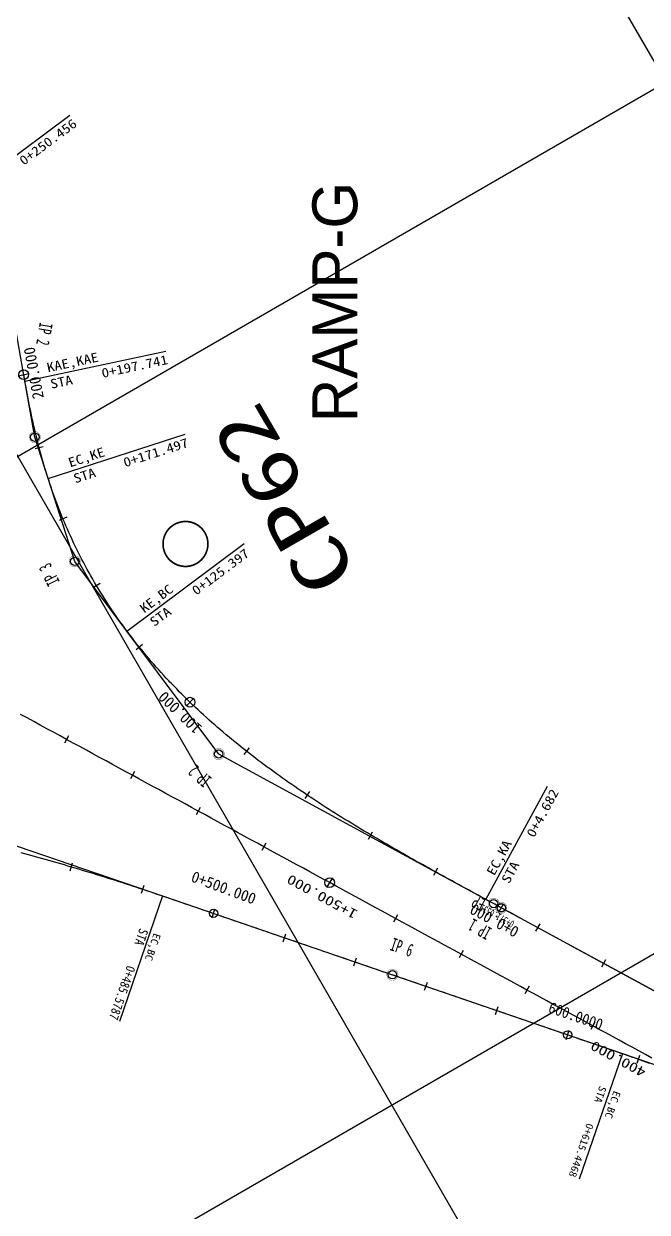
# Model space of a CAD drawing. Extents: x -2894 to -714, y 147 to 1611.
# Drawn here: x -1404.7 to -1238.1, y 1068.8 to 1386.3 of the extents above; entities that cross this region are included whole.
import ezdxf
from ezdxf.enums import TextEntityAlignment as Align

# ---------------------------------------------------------------- set-up
doc = ezdxf.new("R2010")
doc.units = 0
doc.header["$MEASUREMENT"] = 0
doc.layers.get('0').update_dxf_attribs({"linetype": 'CONTINUOUS'})
for name, color, linetype in [('CA-ALGN-CNTL', 2, 'CONTINUOUS'), ('CA-ALGN-IPLN', 1, 'CONTINUOUS'), ('CA-ALGN-IPSM', 2, 'CONTINUOUS'), ('CA-ALGN-STSM', 2, 'CONTINUOUS'), ('CA-ALGN-SUBL', 1, 'CONTINUOUS'), ('CA-ALGN-SUBT', 2, 'CONTINUOUS'), ('CA-ALGN-TEXT', 3, 'CONTINUOUS'), ('CV-GRID-LINE', 1, 'CONTINUOUS'), ('CV-SURV-SYMB', 3, 'CONTINUOUS'), ('CV-SURV-TEXT', 3, 'CONTINUOUS'), ('CV-TEXT', 3, 'CONTINUOUS')]:
    doc.layers.add(name, color=color, linetype=linetype)
doc.styles.add('GHS', font='DotumChe.ttf')
doc.styles.add('GTXT', font='DotumChe.ttf')

# ---------------------------------------------------------------- blocks, each defined once
blk = doc.blocks.new('CVSVCPM')
at = {"const_width": 0.15}
blk.add_lwpolyline([(0, 2, -1), (0, -2, -1), (0, 2)], format="xyb", dxfattribs=at)
at = {"style": 'GTXT', "flags": 1}
blk.add_attdef('NO', text='', height=2.5, dxfattribs=at).set_placement((0, 4.76), align=Align.MIDDLE)
blk = doc.blocks.new('CAIPMRK')
at = {"const_width": 0.1}
blk.add_lwpolyline([(-2, 0, -1), (2, 0, -1)], format="xyb", close=True, dxfattribs=at)
blk.add_circle((0, 0), 1.5)
blk = doc.blocks.new('CASTAMM')
blk.add_line((0, -1.5), (0, 1.5))
blk.add_circle((0, 0), 1.3)
at = {"style": 'GTXT', "flags": 1}
for tag, p in [('STA_DST', (0, -3.62)), ('XSEC_DAT', (0, -6.85))]:
    blk.add_attdef(tag, text='', height=2.5, dxfattribs=at).set_placement(p, align=Align.MIDDLE)
blk = doc.blocks.new('CASTAMS')
blk.add_line((0, -1.5), (0, 1.5))
at = {"style": 'GTXT', "flags": 1}
for tag, p in [('STA_DST', (0, -3.62)), ('XSEC_DAT', (0, -6.85))]:
    blk.add_attdef(tag, text='', height=2.5, dxfattribs=at).set_placement(p, align=Align.MIDDLE)

msp = doc.modelspace()

# ---------------------------------------------------------------- linework, layer by layer
at = {"layer": 'CA-ALGN-CNTL'}
for points in [[(-1365.64, 1210.45), (-1365.92, 1210.75), (-1366.61, 1211.48), (-1367.29, 1212.21), (-1367.96, 1212.95), (-1368.63, 1213.69), (-1369.3, 1214.44), (-1369.96, 1215.19), (-1370.62, 1215.94), (-1371.27, 1216.7), (-1371.91, 1217.46), (-1372.55, 1218.23), (-1373.19, 1219), (-1373.82, 1219.78), (-1374.45, 1220.56), (-1375.07, 1221.35), (-1375.68, 1222.13), (-1376.29, 1222.93), (-1376.89, 1223.72), (-1377.13, 1224.04), (-1377.13, 1224.04), (-1377.49, 1224.53), (-1378.08, 1225.33), (-1378.67, 1226.14), (-1379.25, 1226.96), (-1379.82, 1227.78), (-1380.39, 1228.6), (-1380.95, 1229.42), (-1381.51, 1230.26), (-1382.06, 1231.09), (-1382.61, 1231.93), (-1383.15, 1232.77), (-1383.68, 1233.62), (-1384.21, 1234.47), (-1384.73, 1235.32), (-1385.24, 1236.18), (-1385.75, 1237.04), (-1386.25, 1237.9), (-1386.75, 1238.77), (-1387.24, 1239.64), (-1387.72, 1240.52), (-1388.2, 1241.4), (-1388.67, 1242.28), (-1389.14, 1243.17), (-1389.59, 1244.05), (-1390.05, 1244.95), (-1390.49, 1245.84), (-1390.93, 1246.74), (-1391.36, 1247.64), (-1391.79, 1248.55), (-1392.21, 1249.45), (-1392.62, 1250.36), (-1393.03, 1251.28), (-1393.43, 1252.19), (-1393.82, 1253.11), (-1394.21, 1254.03), (-1394.59, 1254.96), (-1394.97, 1255.89), (-1395.33, 1256.82), (-1395.7, 1257.75), (-1396.05, 1258.68), (-1396.4, 1259.62), (-1396.74, 1260.56), (-1397.07, 1261.5), (-1397.4, 1262.45), (-1397.72, 1263.4), (-1398.03, 1264.35), (-1398.19, 1264.82), (-1398.19, 1264.82), (-1398.34, 1265.3), (-1398.64, 1266.25), (-1398.93, 1267.21), (-1399.22, 1268.17), (-1399.5, 1269.13), (-1399.78, 1270.09), (-1400.05, 1271.05), (-1400.31, 1272.01), (-1400.56, 1272.98), (-1400.82, 1273.95), (-1401.06, 1274.92), (-1401.3, 1275.89), (-1401.53, 1276.86), (-1401.76, 1277.84), (-1401.99, 1278.81), (-1402.21, 1279.79), (-1402.42, 1280.76), (-1402.63, 1281.74), (-1402.84, 1282.72), (-1403.04, 1283.7), (-1403.24, 1284.68), (-1403.43, 1285.66), (-1403.62, 1286.64), (-1403.8, 1287.62), (-1403.98, 1288.61), (-1404.16, 1289.59), (-1404.29, 1290.32), (-1404.29, 1290.32), (-1404.34, 1290.58), (-1404.51, 1291.56), (-1404.69, 1292.54)], [(-1277.12, 1150.13), (-1278, 1150.61), (-1278.88, 1151.09), (-1279.76, 1151.57), (-1280.64, 1152.04), (-1281.23, 1152.37), (-1281.23, 1152.37), (-1281.51, 1152.52), (-1282.39, 1153), (-1283.27, 1153.48), (-1284.15, 1153.96), (-1285.03, 1154.43), (-1285.9, 1154.91), (-1286.78, 1155.39), (-1287.66, 1155.87), (-1288.54, 1156.35), (-1289.41, 1156.83), (-1290.29, 1157.31), (-1291.17, 1157.79), (-1292.05, 1158.27), (-1292.92, 1158.76), (-1293.8, 1159.24), (-1294.67, 1159.72), (-1295.55, 1160.21), (-1296.42, 1160.69), (-1297.3, 1161.18), (-1298.17, 1161.67), (-1299.04, 1162.15), (-1299.91, 1162.64), (-1300.78, 1163.13), (-1301.66, 1163.62), (-1302.53, 1164.12), (-1303.4, 1164.61), (-1304.26, 1165.11), (-1305.13, 1165.6), (-1306, 1166.1), (-1306.87, 1166.6), (-1307.73, 1167.1), (-1308.6, 1167.6), (-1309.46, 1168.11), (-1310.32, 1168.61), (-1311.18, 1169.12), (-1312.04, 1169.63), (-1312.9, 1170.14), (-1313.76, 1170.65), (-1314.62, 1171.17), (-1315.48, 1171.69), (-1316.33, 1172.2), (-1317.18, 1172.72), (-1318.04, 1173.25), (-1318.89, 1173.77), (-1319.74, 1174.3), (-1320.59, 1174.83), (-1321.43, 1175.36), (-1322.28, 1175.89), (-1323.12, 1176.43), (-1323.97, 1176.97), (-1324.81, 1177.51), (-1325.65, 1178.05), (-1326.48, 1178.6), (-1327.32, 1179.15), (-1328.15, 1179.7), (-1328.99, 1180.25), (-1329.82, 1180.81), (-1330.65, 1181.37), (-1331.47, 1181.93), (-1332.3, 1182.5), (-1333.12, 1183.07), (-1333.94, 1183.64), (-1334.76, 1184.21), (-1335.58, 1184.79), (-1336.39, 1185.37), (-1337.2, 1185.95), (-1338.01, 1186.54), (-1338.82, 1187.13), (-1339.63, 1187.72), (-1340.43, 1188.32), (-1341.23, 1188.92), (-1342.03, 1189.52), (-1342.82, 1190.12), (-1343.62, 1190.73), (-1344.41, 1191.35), (-1345.2, 1191.96), (-1345.98, 1192.58), (-1346.76, 1193.21), (-1347.54, 1193.83), (-1348.32, 1194.46), (-1349.09, 1195.1), (-1349.86, 1195.73), (-1350.63, 1196.38), (-1351.39, 1197.02), (-1352.15, 1197.67), (-1352.91, 1198.32), (-1353.66, 1198.98), (-1354.42, 1199.64), (-1355.16, 1200.3), (-1355.91, 1200.97), (-1356.65, 1201.64), (-1357.38, 1202.32), (-1358.12, 1203), (-1358.85, 1203.68), (-1359.57, 1204.37), (-1360.29, 1205.06), (-1361.01, 1205.76), (-1361.73, 1206.46), (-1362.44, 1207.17), (-1363.14, 1207.87), (-1363.84, 1208.59), (-1364.54, 1209.3), (-1365.23, 1210.02), (-1365.64, 1210.45)], [(-1277.12, 1150.13), (-1278, 1150.61), (-1278.88, 1151.09), (-1279.76, 1151.57), (-1280.64, 1152.04), (-1281.23, 1152.37), (-1281.23, 1152.37), (-1281.51, 1152.52), (-1282.39, 1153), (-1283.27, 1153.48), (-1284.15, 1153.96), (-1285.03, 1154.43), (-1285.9, 1154.91), (-1286.78, 1155.39), (-1287.66, 1155.87), (-1288.54, 1156.35), (-1289.41, 1156.83), (-1290.29, 1157.31), (-1291.17, 1157.79), (-1292.05, 1158.27), (-1292.92, 1158.76), (-1293.8, 1159.24), (-1294.67, 1159.72), (-1295.55, 1160.21), (-1296.42, 1160.69), (-1297.3, 1161.18), (-1298.17, 1161.67), (-1299.04, 1162.15), (-1299.91, 1162.64), (-1300.78, 1163.13), (-1301.66, 1163.62), (-1302.53, 1164.12), (-1303.4, 1164.61), (-1304.26, 1165.11), (-1305.13, 1165.6), (-1306, 1166.1), (-1306.87, 1166.6), (-1307.73, 1167.1), (-1308.6, 1167.6), (-1309.46, 1168.11), (-1310.32, 1168.61), (-1311.18, 1169.12), (-1312.04, 1169.63), (-1312.9, 1170.14), (-1313.76, 1170.65), (-1314.62, 1171.17), (-1315.48, 1171.69), (-1316.33, 1172.2), (-1317.18, 1172.72), (-1318.04, 1173.25), (-1318.89, 1173.77), (-1319.74, 1174.3), (-1320.59, 1174.83), (-1321.43, 1175.36), (-1322.28, 1175.89), (-1323.12, 1176.43), (-1323.97, 1176.97), (-1324.81, 1177.51), (-1325.65, 1178.05), (-1326.48, 1178.6), (-1327.32, 1179.15), (-1328.15, 1179.7), (-1328.99, 1180.25), (-1329.82, 1180.81), (-1330.65, 1181.37), (-1331.47, 1181.93), (-1332.3, 1182.5), (-1333.12, 1183.07), (-1333.94, 1183.64), (-1334.76, 1184.21), (-1335.58, 1184.79), (-1336.39, 1185.37), (-1337.2, 1185.95), (-1338.01, 1186.54), (-1338.82, 1187.13), (-1339.63, 1187.72), (-1340.43, 1188.32), (-1341.23, 1188.92), (-1342.03, 1189.52), (-1342.82, 1190.12), (-1343.62, 1190.73), (-1344.41, 1191.35), (-1345.2, 1191.96), (-1345.98, 1192.58), (-1346.76, 1193.21), (-1347.54, 1193.83), (-1348.32, 1194.46), (-1349.09, 1195.1), (-1349.86, 1195.73), (-1350.63, 1196.38), (-1351.39, 1197.02), (-1352.15, 1197.67), (-1352.91, 1198.32), (-1353.66, 1198.98), (-1354.42, 1199.64), (-1355.16, 1200.3), (-1355.91, 1200.97), (-1356.65, 1201.64), (-1357.38, 1202.32), (-1358.12, 1203), (-1358.85, 1203.68), (-1359.57, 1204.37), (-1360.29, 1205.06), (-1361.01, 1205.76), (-1361.73, 1206.46), (-1362.44, 1207.17), (-1363.14, 1207.87), (-1363.84, 1208.59), (-1364.54, 1209.3), (-1365.23, 1210.02), (-1365.64, 1210.45)], [(-1277.12, 1150.13), (-1278, 1150.61), (-1278.88, 1151.09), (-1279.76, 1151.57), (-1280.64, 1152.04), (-1281.23, 1152.37), (-1281.23, 1152.37), (-1281.51, 1152.52), (-1282.39, 1153), (-1283.27, 1153.48), (-1284.15, 1153.96), (-1285.03, 1154.43), (-1285.9, 1154.91), (-1286.78, 1155.39), (-1287.66, 1155.87), (-1288.54, 1156.35), (-1289.41, 1156.83), (-1290.29, 1157.31), (-1291.17, 1157.79), (-1292.05, 1158.27), (-1292.92, 1158.76), (-1293.8, 1159.24), (-1294.67, 1159.72), (-1295.55, 1160.21), (-1296.42, 1160.69), (-1297.3, 1161.18), (-1298.17, 1161.67), (-1299.04, 1162.15), (-1299.91, 1162.64), (-1300.78, 1163.13), (-1301.66, 1163.62), (-1302.53, 1164.12), (-1303.4, 1164.61), (-1304.26, 1165.11), (-1305.13, 1165.6), (-1306, 1166.1), (-1306.87, 1166.6), (-1307.73, 1167.1), (-1308.6, 1167.6), (-1309.46, 1168.11), (-1310.32, 1168.61), (-1311.18, 1169.12), (-1312.04, 1169.63), (-1312.9, 1170.14), (-1313.76, 1170.65), (-1314.62, 1171.17), (-1315.48, 1171.69), (-1316.33, 1172.2), (-1317.18, 1172.72), (-1318.04, 1173.25), (-1318.89, 1173.77), (-1319.74, 1174.3), (-1320.59, 1174.83), (-1321.43, 1175.36), (-1322.28, 1175.89), (-1323.12, 1176.43), (-1323.97, 1176.97), (-1324.81, 1177.51), (-1325.65, 1178.05), (-1326.48, 1178.6), (-1327.32, 1179.15), (-1328.15, 1179.7), (-1328.99, 1180.25), (-1329.82, 1180.81), (-1330.65, 1181.37), (-1331.47, 1181.93), (-1332.3, 1182.5), (-1333.12, 1183.07), (-1333.94, 1183.64), (-1334.76, 1184.21), (-1335.58, 1184.79), (-1336.39, 1185.37), (-1337.2, 1185.95), (-1338.01, 1186.54), (-1338.82, 1187.13), (-1339.63, 1187.72), (-1340.43, 1188.32), (-1341.23, 1188.92), (-1342.03, 1189.52), (-1342.82, 1190.12), (-1343.62, 1190.73), (-1344.41, 1191.35), (-1345.2, 1191.96), (-1345.98, 1192.58), (-1346.76, 1193.21), (-1347.54, 1193.83), (-1348.32, 1194.46), (-1349.09, 1195.1), (-1349.86, 1195.73), (-1350.63, 1196.38), (-1351.39, 1197.02), (-1352.15, 1197.67), (-1352.91, 1198.32), (-1353.66, 1198.98), (-1354.42, 1199.64), (-1355.16, 1200.3), (-1355.91, 1200.97), (-1356.65, 1201.64), (-1357.38, 1202.32), (-1358.12, 1203), (-1358.85, 1203.68), (-1359.57, 1204.37), (-1360.29, 1205.06), (-1361.01, 1205.76), (-1361.73, 1206.46), (-1362.44, 1207.17), (-1363.14, 1207.87), (-1363.84, 1208.59), (-1364.54, 1209.3), (-1365.23, 1210.02), (-1365.64, 1210.45)], [(-1277.12, 1150.13), (-1278, 1150.61), (-1278.88, 1151.09), (-1279.76, 1151.57), (-1280.64, 1152.04), (-1281.23, 1152.37), (-1281.23, 1152.37), (-1281.51, 1152.52), (-1282.39, 1153), (-1283.27, 1153.48), (-1284.15, 1153.96), (-1285.03, 1154.43), (-1285.9, 1154.91), (-1286.78, 1155.39), (-1287.66, 1155.87), (-1288.54, 1156.35), (-1289.41, 1156.83), (-1290.29, 1157.31), (-1291.17, 1157.79), (-1292.05, 1158.27), (-1292.92, 1158.76), (-1293.8, 1159.24), (-1294.67, 1159.72), (-1295.55, 1160.21), (-1296.42, 1160.69), (-1297.3, 1161.18), (-1298.17, 1161.67), (-1299.04, 1162.15), (-1299.91, 1162.64), (-1300.78, 1163.13), (-1301.66, 1163.62), (-1302.53, 1164.12), (-1303.4, 1164.61), (-1304.26, 1165.11), (-1305.13, 1165.6), (-1306, 1166.1), (-1306.87, 1166.6), (-1307.73, 1167.1), (-1308.6, 1167.6), (-1309.46, 1168.11), (-1310.32, 1168.61), (-1311.18, 1169.12), (-1312.04, 1169.63), (-1312.9, 1170.14), (-1313.76, 1170.65), (-1314.62, 1171.17), (-1315.48, 1171.69), (-1316.33, 1172.2), (-1317.18, 1172.72), (-1318.04, 1173.25), (-1318.89, 1173.77), (-1319.74, 1174.3), (-1320.59, 1174.83), (-1321.43, 1175.36), (-1322.28, 1175.89), (-1323.12, 1176.43), (-1323.97, 1176.97), (-1324.81, 1177.51), (-1325.65, 1178.05), (-1326.48, 1178.6), (-1327.32, 1179.15), (-1328.15, 1179.7), (-1328.99, 1180.25), (-1329.82, 1180.81), (-1330.65, 1181.37), (-1331.47, 1181.93), (-1332.3, 1182.5), (-1333.12, 1183.07), (-1333.94, 1183.64), (-1334.76, 1184.21), (-1335.58, 1184.79), (-1336.39, 1185.37), (-1337.2, 1185.95), (-1338.01, 1186.54), (-1338.82, 1187.13), (-1339.63, 1187.72), (-1340.43, 1188.32), (-1341.23, 1188.92), (-1342.03, 1189.52), (-1342.82, 1190.12), (-1343.62, 1190.73), (-1344.41, 1191.35), (-1345.2, 1191.96), (-1345.98, 1192.58), (-1346.76, 1193.21), (-1347.54, 1193.83), (-1348.32, 1194.46), (-1349.09, 1195.1), (-1349.86, 1195.73), (-1350.63, 1196.38), (-1351.39, 1197.02), (-1352.15, 1197.67), (-1352.91, 1198.32), (-1353.66, 1198.98), (-1354.42, 1199.64), (-1355.16, 1200.3), (-1355.91, 1200.97), (-1356.65, 1201.64), (-1357.38, 1202.32), (-1358.12, 1203), (-1358.85, 1203.68), (-1359.57, 1204.37), (-1360.29, 1205.06), (-1361.01, 1205.76), (-1361.73, 1206.46), (-1362.44, 1207.17), (-1363.14, 1207.87), (-1363.84, 1208.59), (-1364.54, 1209.3), (-1365.23, 1210.02), (-1365.64, 1210.45)], [(-1277.12, 1150.13), (-1278, 1150.61), (-1278.88, 1151.09), (-1279.76, 1151.57), (-1280.64, 1152.04), (-1281.23, 1152.37), (-1281.23, 1152.37), (-1281.51, 1152.52), (-1282.39, 1153), (-1283.27, 1153.48), (-1284.15, 1153.96), (-1285.03, 1154.43), (-1285.9, 1154.91), (-1286.78, 1155.39), (-1287.66, 1155.87), (-1288.54, 1156.35), (-1289.41, 1156.83), (-1290.29, 1157.31), (-1291.17, 1157.79), (-1292.05, 1158.27), (-1292.92, 1158.76), (-1293.8, 1159.24), (-1294.67, 1159.72), (-1295.55, 1160.21), (-1296.42, 1160.69), (-1297.3, 1161.18), (-1298.17, 1161.67), (-1299.04, 1162.15), (-1299.91, 1162.64), (-1300.78, 1163.13), (-1301.66, 1163.62), (-1302.53, 1164.12), (-1303.4, 1164.61), (-1304.26, 1165.11), (-1305.13, 1165.6), (-1306, 1166.1), (-1306.87, 1166.6), (-1307.73, 1167.1), (-1308.6, 1167.6), (-1309.46, 1168.11), (-1310.32, 1168.61), (-1311.18, 1169.12), (-1312.04, 1169.63), (-1312.9, 1170.14), (-1313.76, 1170.65), (-1314.62, 1171.17), (-1315.48, 1171.69), (-1316.33, 1172.2), (-1317.18, 1172.72), (-1318.04, 1173.25), (-1318.89, 1173.77), (-1319.74, 1174.3), (-1320.59, 1174.83), (-1321.43, 1175.36), (-1322.28, 1175.89), (-1323.12, 1176.43), (-1323.97, 1176.97), (-1324.81, 1177.51), (-1325.65, 1178.05), (-1326.48, 1178.6), (-1327.32, 1179.15), (-1328.15, 1179.7), (-1328.99, 1180.25), (-1329.82, 1180.81), (-1330.65, 1181.37), (-1331.47, 1181.93), (-1332.3, 1182.5), (-1333.12, 1183.07), (-1333.94, 1183.64), (-1334.76, 1184.21), (-1335.58, 1184.79), (-1336.39, 1185.37), (-1337.2, 1185.95), (-1338.01, 1186.54), (-1338.82, 1187.13), (-1339.63, 1187.72), (-1340.43, 1188.32), (-1341.23, 1188.92), (-1342.03, 1189.52), (-1342.82, 1190.12), (-1343.62, 1190.73), (-1344.41, 1191.35), (-1345.2, 1191.96), (-1345.98, 1192.58), (-1346.76, 1193.21), (-1347.54, 1193.83), (-1348.32, 1194.46), (-1349.09, 1195.1), (-1349.86, 1195.73), (-1350.63, 1196.38), (-1351.39, 1197.02), (-1352.15, 1197.67), (-1352.91, 1198.32), (-1353.66, 1198.98), (-1354.42, 1199.64), (-1355.16, 1200.3), (-1355.91, 1200.97), (-1356.65, 1201.64), (-1357.38, 1202.32), (-1358.12, 1203), (-1358.85, 1203.68), (-1359.57, 1204.37), (-1360.29, 1205.06), (-1361.01, 1205.76), (-1361.73, 1206.46), (-1362.44, 1207.17), (-1363.14, 1207.87), (-1363.84, 1208.59), (-1364.54, 1209.3), (-1365.23, 1210.02), (-1365.64, 1210.45)], [(-1277.12, 1150.13), (-1278, 1150.61), (-1278.88, 1151.09), (-1279.76, 1151.57), (-1280.64, 1152.04), (-1281.23, 1152.37), (-1281.23, 1152.37), (-1281.51, 1152.52), (-1282.39, 1153), (-1283.27, 1153.48), (-1284.15, 1153.96), (-1285.03, 1154.43), (-1285.9, 1154.91), (-1286.78, 1155.39), (-1287.66, 1155.87), (-1288.54, 1156.35), (-1289.41, 1156.83), (-1290.29, 1157.31), (-1291.17, 1157.79), (-1292.05, 1158.27), (-1292.92, 1158.76), (-1293.8, 1159.24), (-1294.67, 1159.72), (-1295.55, 1160.21), (-1296.42, 1160.69), (-1297.3, 1161.18), (-1298.17, 1161.67), (-1299.04, 1162.15), (-1299.91, 1162.64), (-1300.78, 1163.13), (-1301.66, 1163.62), (-1302.53, 1164.12), (-1303.4, 1164.61), (-1304.26, 1165.11), (-1305.13, 1165.6), (-1306, 1166.1), (-1306.87, 1166.6), (-1307.73, 1167.1), (-1308.6, 1167.6), (-1309.46, 1168.11), (-1310.32, 1168.61), (-1311.18, 1169.12), (-1312.04, 1169.63), (-1312.9, 1170.14), (-1313.76, 1170.65), (-1314.62, 1171.17), (-1315.48, 1171.69), (-1316.33, 1172.2), (-1317.18, 1172.72), (-1318.04, 1173.25), (-1318.89, 1173.77), (-1319.74, 1174.3), (-1320.59, 1174.83), (-1321.43, 1175.36), (-1322.28, 1175.89), (-1323.12, 1176.43), (-1323.97, 1176.97), (-1324.81, 1177.51), (-1325.65, 1178.05), (-1326.48, 1178.6), (-1327.32, 1179.15), (-1328.15, 1179.7), (-1328.99, 1180.25), (-1329.82, 1180.81), (-1330.65, 1181.37), (-1331.47, 1181.93), (-1332.3, 1182.5), (-1333.12, 1183.07), (-1333.94, 1183.64), (-1334.76, 1184.21), (-1335.58, 1184.79), (-1336.39, 1185.37), (-1337.2, 1185.95), (-1338.01, 1186.54), (-1338.82, 1187.13), (-1339.63, 1187.72), (-1340.43, 1188.32), (-1341.23, 1188.92), (-1342.03, 1189.52), (-1342.82, 1190.12), (-1343.62, 1190.73), (-1344.41, 1191.35), (-1345.2, 1191.96), (-1345.98, 1192.58), (-1346.76, 1193.21), (-1347.54, 1193.83), (-1348.32, 1194.46), (-1349.09, 1195.1), (-1349.86, 1195.73), (-1350.63, 1196.38), (-1351.39, 1197.02), (-1352.15, 1197.67), (-1352.91, 1198.32), (-1353.66, 1198.98), (-1354.42, 1199.64), (-1355.16, 1200.3), (-1355.91, 1200.97), (-1356.65, 1201.64), (-1357.38, 1202.32), (-1358.12, 1203), (-1358.85, 1203.68), (-1359.57, 1204.37), (-1360.29, 1205.06), (-1361.01, 1205.76), (-1361.73, 1206.46), (-1362.44, 1207.17), (-1363.14, 1207.87), (-1363.84, 1208.59), (-1364.54, 1209.3), (-1365.23, 1210.02), (-1365.64, 1210.45)], [(-1236.89, 1110.02), (-1238.64, 1110.98), (-1240.4, 1111.93), (-1242.16, 1112.89), (-1243.91, 1113.85), (-1245.67, 1114.8), (-1247.43, 1115.76), (-1249.18, 1116.71), (-1250.94, 1117.67), (-1252.7, 1118.63), (-1254.45, 1119.58), (-1256.21, 1120.54), (-1257.97, 1121.49), (-1259.72, 1122.45), (-1261.48, 1123.41), (-1263.24, 1124.36), (-1264.99, 1125.32), (-1266.75, 1126.27), (-1268.51, 1127.23), (-1270.26, 1128.19), (-1272.02, 1129.14), (-1273.78, 1130.1), (-1275.53, 1131.05), (-1277.29, 1132.01), (-1279.05, 1132.97), (-1280.8, 1133.92), (-1282.56, 1134.88), (-1284.32, 1135.83), (-1286.07, 1136.79), (-1287.83, 1137.75), (-1289.59, 1138.7), (-1291.34, 1139.66), (-1293.1, 1140.61), (-1294.86, 1141.57), (-1296.61, 1142.52), (-1298.37, 1143.48), (-1300.13, 1144.44), (-1301.89, 1145.39), (-1303.64, 1146.35), (-1305.4, 1147.3), (-1307.16, 1148.26), (-1308.91, 1149.22), (-1310.67, 1150.17), (-1312.43, 1151.13), (-1314.18, 1152.08), (-1315.94, 1153.04), (-1317.7, 1154), (-1319.45, 1154.95), (-1321.21, 1155.91), (-1322.97, 1156.86), (-1324.72, 1157.82), (-1326.48, 1158.78), (-1328.24, 1159.73), (-1329.99, 1160.69), (-1330.87, 1161.17), (-1331.75, 1161.64), (-1333.51, 1162.6), (-1335.26, 1163.56), (-1337.02, 1164.51), (-1338.78, 1165.47), (-1340.53, 1166.42), (-1342.29, 1167.38), (-1344.05, 1168.34), (-1345.8, 1169.29), (-1347.56, 1170.25), (-1349.32, 1171.2), (-1351.07, 1172.16), (-1352.83, 1173.12), (-1354.59, 1174.07), (-1356.34, 1175.03), (-1358.1, 1175.98), (-1359.86, 1176.94), (-1361.61, 1177.89), (-1363.37, 1178.85), (-1365.13, 1179.81), (-1366.88, 1180.76), (-1368.64, 1181.72), (-1370.4, 1182.67), (-1372.16, 1183.63), (-1373.91, 1184.59), (-1375.67, 1185.54), (-1377.43, 1186.5), (-1379.18, 1187.45), (-1380.94, 1188.41), (-1382.7, 1189.37), (-1384.45, 1190.32), (-1386.21, 1191.28), (-1387.97, 1192.23), (-1389.72, 1193.19), (-1391.48, 1194.15), (-1393.24, 1195.1), (-1394.99, 1196.06), (-1396.75, 1197.01), (-1398.51, 1197.97), (-1400.26, 1198.93), (-1402.02, 1199.88), (-1403.78, 1200.84), (-1405.53, 1201.79)], [(-1405.47, 1164.92), (-1404.5, 1164.65), (-1403.54, 1164.39), (-1402.57, 1164.12), (-1401.61, 1163.86), (-1400.65, 1163.59), (-1399.68, 1163.32), (-1398.72, 1163.05), (-1397.76, 1162.77), (-1396.8, 1162.5), (-1395.84, 1162.22), (-1394.88, 1161.94), (-1393.92, 1161.67), (-1392.96, 1161.38), (-1392, 1161.1), (-1391.04, 1160.82), (-1390.08, 1160.53), (-1389.12, 1160.24), (-1388.17, 1159.95), (-1387.21, 1159.66), (-1386.25, 1159.37), (-1385.3, 1159.08), (-1384.34, 1158.78), (-1383.39, 1158.48), (-1382.43, 1158.18), (-1381.48, 1157.88), (-1380.53, 1157.58), (-1379.57, 1157.28), (-1378.62, 1156.97), (-1377.67, 1156.67), (-1376.72, 1156.36), (-1375.77, 1156.05), (-1374.82, 1155.74), (-1373.87, 1155.42), (-1372.92, 1155.11), (-1371.97, 1154.79), (-1371.02, 1154.48), (-1370.07, 1154.16), (-1369.13, 1153.83), (-1368.18, 1153.51), (-1367.71, 1153.35), (-1367.63, 1153.32), (-1367.63, 1153.32), (-1367.23, 1153.19), (-1366.29, 1152.86), (-1365.34, 1152.54), (-1364.4, 1152.22), (-1363.45, 1151.89), (-1362.5, 1151.57), (-1361.56, 1151.24), (-1360.61, 1150.92), (-1359.67, 1150.59), (-1358.72, 1150.27), (-1357.77, 1149.95), (-1356.83, 1149.62), (-1355.88, 1149.3), (-1354.94, 1148.97), (-1353.99, 1148.65), (-1353.04, 1148.32), (-1352.1, 1148), (-1351.15, 1147.68), (-1350.21, 1147.35), (-1349.26, 1147.03), (-1348.31, 1146.7), (-1347.37, 1146.38), (-1346.42, 1146.05), (-1345.48, 1145.73), (-1344.53, 1145.41), (-1343.58, 1145.08), (-1342.64, 1144.76), (-1341.69, 1144.43), (-1340.75, 1144.11), (-1339.8, 1143.78), (-1338.85, 1143.46), (-1337.91, 1143.14), (-1336.96, 1142.81), (-1336.02, 1142.49), (-1335.07, 1142.16), (-1334.12, 1141.84), (-1333.18, 1141.51), (-1332.23, 1141.19), (-1331.29, 1140.87), (-1330.34, 1140.54), (-1329.39, 1140.22), (-1328.45, 1139.89), (-1327.5, 1139.57), (-1326.56, 1139.24), (-1325.61, 1138.92), (-1324.67, 1138.6), (-1323.72, 1138.27), (-1322.77, 1137.95), (-1321.83, 1137.62), (-1320.88, 1137.3), (-1319.94, 1136.97), (-1318.99, 1136.65), (-1318.04, 1136.33), (-1317.1, 1136), (-1316.15, 1135.68), (-1315.21, 1135.35), (-1314.26, 1135.03), (-1313.31, 1134.7), (-1312.37, 1134.38), (-1311.42, 1134.06), (-1310.48, 1133.73), (-1309.53, 1133.41), (-1308.58, 1133.08), (-1307.64, 1132.76), (-1306.69, 1132.44), (-1305.75, 1132.11), (-1304.8, 1131.79), (-1303.85, 1131.46), (-1302.91, 1131.14), (-1301.96, 1130.81), (-1301.02, 1130.49), (-1300.07, 1130.17), (-1299.12, 1129.84), (-1298.18, 1129.52), (-1297.23, 1129.19), (-1296.29, 1128.87), (-1295.34, 1128.54), (-1294.39, 1128.22), (-1293.45, 1127.9), (-1292.5, 1127.57), (-1291.56, 1127.25), (-1290.61, 1126.92), (-1289.66, 1126.6), (-1288.72, 1126.27), (-1287.77, 1125.95), (-1286.83, 1125.63), (-1285.88, 1125.3), (-1284.93, 1124.98), (-1283.99, 1124.65), (-1283.04, 1124.33), (-1282.1, 1124), (-1281.15, 1123.68), (-1280.2, 1123.36), (-1279.26, 1123.03), (-1278.31, 1122.71), (-1277.37, 1122.38), (-1276.42, 1122.06), (-1275.47, 1121.73), (-1274.53, 1121.41), (-1273.58, 1121.09), (-1272.64, 1120.76), (-1271.69, 1120.44), (-1270.75, 1120.11), (-1269.8, 1119.79), (-1268.85, 1119.46), (-1267.91, 1119.14), (-1266.96, 1118.82), (-1266.02, 1118.49), (-1265.07, 1118.17), (-1264.12, 1117.84), (-1263.18, 1117.52), (-1262.23, 1117.19), (-1261.29, 1116.87), (-1260.34, 1116.55), (-1259.39, 1116.22), (-1258.45, 1115.9), (-1257.5, 1115.57), (-1256.56, 1115.25), (-1255.61, 1114.92), (-1254.66, 1114.6), (-1253.72, 1114.28), (-1252.77, 1113.95), (-1251.83, 1113.63), (-1250.88, 1113.3), (-1249.93, 1112.98), (-1248.99, 1112.65), (-1248.04, 1112.33), (-1247.1, 1112.01), (-1246.15, 1111.68), (-1245.2, 1111.36), (-1244.78, 1111.21), (-1244.78, 1111.21), (-1244.26, 1111.03), (-1243.31, 1110.71), (-1242.37, 1110.37), (-1241.43, 1110.04), (-1240.49, 1109.7), (-1239.55, 1109.36), (-1238.61, 1109.02), (-1237.67, 1108.67)]]:
    msp.add_lwpolyline(points, dxfattribs=at)
at = {"layer": 'CA-ALGN-CNTL', "linetype": 'Continuous'}
msp.add_lwpolyline([(-1235.79, 1127.64), (-1239.31, 1129.55), (-1242.82, 1131.47), (-1246.33, 1133.38), (-1249.85, 1135.29), (-1253.36, 1137.2), (-1256.87, 1139.11), (-1260.39, 1141.02), (-1263.9, 1142.94), (-1267.41, 1144.85), (-1270.93, 1146.76), (-1274.44, 1148.67), (-1277.12, 1150.13)], dxfattribs=at)
at = {"layer": 'CA-ALGN-IPLN'}
for p, q in [((-1404.29, 1290.32), (-1409.96, 1322.45)), ((-1401.73, 1275.81), (-1404.29, 1290.32)), ((-1398.19, 1264.82), (-1401.73, 1275.81)), ((-1391.05, 1242.68), (-1398.19, 1264.82)), ((-1377.13, 1224.04), (-1391.05, 1242.68)), ((-1352.62, 1191.22), (-1377.13, 1224.04)), ((-1281.23, 1152.37), (-1352.62, 1191.22)), ((-1409.87, 1167.8), (-1367.63, 1153.32)), ((-1367.63, 1153.32), (-1306.21, 1132.27)), ((-1367.63, 1153.32), (-1306.21, 1132.27)), ((-1367.63, 1153.32), (-1306.21, 1132.27)), ((-1279.18, 1151.25), (-1281.23, 1152.37)), ((-1277.12, 1150.13), (-1279.18, 1151.25)), ((-1306.21, 1132.27), (-1244.78, 1111.21)), ((-1306.21, 1132.27), (-1244.78, 1111.21)), ((-1306.21, 1132.27), (-1244.78, 1111.21)), ((-1244.78, 1111.21), (-1220.87, 1103.02))]:
    msp.add_line(p, q, dxfattribs=at)
at = {"layer": 'CA-ALGN-IPLN', "linetype": 'Continuous'}
msp.add_line((-1138.95, 1074.94), (-1277.12, 1150.13), dxfattribs=at)
at = {"layer": 'CA-ALGN-SUBL'}
for p, q in [((-1423.23, 1338.9), (-1392.34, 1361.87)), ((-1404.39, 1290.83), (-1366.73, 1298.84)), ((-1398.19, 1264.82), (-1361.55, 1276.64)), ((-1377.13, 1224.04), (-1345.82, 1247.42)), ((-1281.23, 1152.37), (-1264.74, 1182.67)), ((-1281.23, 1152.37), (-1264.74, 1182.67)), ((-1281.23, 1152.37), (-1264.74, 1182.67)), ((-1281.23, 1152.37), (-1264.74, 1182.67)), ((-1367.63, 1153.32), (-1379.14, 1119.74)), ((-1244.78, 1111.21), (-1256.29, 1077.63))]:
    msp.add_line(p, q, dxfattribs=at)
at = {"layer": 'CV-GRID-LINE'}
for p, q in [((-2036.7, 906.79), (-863.95, 1583.89)), ((-1587.21, 1583.89), (-901.25, 395.76)), ((-1356.27, 1583.89), (-715.47, 473.99)), ((-1890.19, 760.44), (-715.47, 1438.67))]:
    msp.add_line(p, q, dxfattribs=at)

# ---------------------------------------------------------------- block references
at = {"layer": 'CA-ALGN-IPSM', "yscale": 0.75}
for p, xscale, rotation in [((-1401.73, 1275.81), 0.7500000000000148, 154.8154384048198), ((-1391.05, 1242.68), 0.7500000000000052, 355.8007432954094), ((-1352.62, 1191.22), 0.7499999999998535, 304.2179467193639), ((-1279.18, 1151.25), 0.7500000000000479, 124.899534792567), ((-1277.12, 1150.13), 0.7500000000000067, 348.9422678188557), ((-1306.21, 1132.27), 0.7499999999999059, 218.497632630664)]:
    msp.add_blockref('CAIPMRK', p, dxfattribs=dict(at, xscale=xscale, rotation=rotation))
at = {"layer": 'CA-ALGN-STSM'}
for p, rotation in [((-1404.69, 1292.54), 280.9130274771595), ((-1360.29, 1205.06), 315.2878758410119), ((-1322.97, 1156.86), 327.7063041033971)]:
    msp.add_blockref('CASTAMM', p, dxfattribs=dict(at, rotation=rotation))
at = {"layer": 'CA-ALGN-STSM', "yscale": 0.75, "zscale": 0.75}
for p, xscale, rotation in [((-1400.56, 1272.98), 0.7500000000000628, 104.6988589840023), ((-1394.21, 1254.03), 0.7500000000000726, 112.5833720447597), ((-1385.24, 1236.18), 0.7500000000001573, 120.7685008030575), ((-1373.82, 1219.78), 0.7500000000000199, 128.9039808257568), ((-1393.24, 1195.1), 0.7499999999999837, 151.4472744735949), ((-1345.2, 1191.96), 0.7499999999999063, 141.8302249034208), ((-1345.2, 1191.96), 0.7500000000001096, 141.8302249044935), ((-1345.2, 1191.96), 0.7500000000001096, 141.8302249044935), ((-1345.2, 1191.96), 0.7499999999999063, 141.8302249034208), ((-1375.67, 1185.54), 0.7499999999999765, 151.4472744721312), ((-1328.99, 1180.25), 0.7500000000000991, 146.2592761549848), ((-1328.99, 1180.25), 0.7500000000000565, 146.2592761555675), ((-1328.99, 1180.25), 0.7500000000000565, 146.2592761555675), ((-1328.99, 1180.25), 0.7500000000000991, 146.2592761549848), ((-1358.1, 1175.98), 0.7500000000000641, 151.4470118974246), ((-1312.17, 1169.4), 0.7499999999999308, 151.0487117706116), ((-1340.53, 1166.42), 0.7499999999999767, 151.4470118983701), ((-1392, 1161.1), 0.750000000000005, 343.5212713845763), ((-1294.67, 1159.72), 0.7499999999999308, 151.0487117706116), ((-1294.67, 1159.72), 0.7499999999999433, 151.0487117699372), ((-1294.67, 1159.72), 0.7499999999999433, 151.0487117699372), ((-1294.67, 1159.72), 0.7499999999999308, 151.0487117706116), ((-1372.92, 1155.11), 0.7500000000000104, 341.6116518761477), ((-1305.4, 1147.3), 0.7499999999999968, 151.4470118984105), ((-1335.07, 1142.16), 0.7499999999999319, 341.07901589869), ((-1267.41, 1144.85), 0.7500000000000443, 151.4463238180374), ((-1316.15, 1135.68), 0.7500000000000125, 341.0786117065376), ((-1287.83, 1137.75), 0.7499999999999968, 151.4470118984105), ((-1249.85, 1135.29), 0.7500000000000465, 151.4460794146664), ((-1297.23, 1129.19), 0.7500000000000253, 341.0787999500607), ((-1297.23, 1129.19), 0.7500000000000253, 341.0787999500607), ((-1270.26, 1128.19), 0.7500000000000323, 151.4472744725686), ((-1278.31, 1122.71), 0.7500000000000253, 341.0787999500607), ((-1252.7, 1118.63), 0.7499999999999837, 151.4472744735949), ((-1240.49, 1109.7), 0.7499999999999513, 340.2092738352571)]:
    msp.add_blockref('CASTAMS', p, dxfattribs=dict(at, xscale=xscale, rotation=rotation))
at = {"layer": 'CA-ALGN-STSM', "yscale": 0.849999999999909}
for p, xscale, rotation in [((-1353.99, 1148.65), 0.8499999999999935, 342.889181888561), ((-1277.12, 1150.13), 0.8499999999999756, 330.9553257902735), ((-1259.39, 1116.22), 0.8499999999999559, 341.6026107878324)]:
    msp.add_blockref('CASTAMM', p, dxfattribs=dict(at, xscale=xscale, rotation=rotation))
at = {"layer": 'CV-SURV-SYMB', "xscale": 3, "yscale": 3}
msp.add_blockref('CVSVCPM', (-1361.49, 1247.32), dxfattribs=at)

# ---------------------------------------------------------------- texts
at = {"layer": 'CA-ALGN-SUBT', "style": 'GHS'}
for s, height, rotation, width, p, p2 in [('STA    0+250.456', 2.5, 36.6344, 1.173438, (-1415.93, 1339.97), (-1390.25, 1359.06)), ('200.000', 3, 100.4679, 0.977865, (-1399.31, 1286.36), (-1401.85, 1300.13)), ('KAE,KAE', 2.5, 12.0049, 1.173437, (-1398.24, 1293.16), (-1384.55, 1296.07)), ('STA    0+197.741', 2.5, 12.0049, 1.173438, (-1397.31, 1288.76), (-1366, 1295.41)), ('EC,KE', 2.5, 17.8781, 1.173437, (-1392.31, 1267.77), (-1382.79, 1270.84)), ('STA    0+171.497', 2.5, 17.8781, 1.173438, (-1390.93, 1263.48), (-1360.47, 1273.31)), ('STA    0+125.397', 2.5, 36.7449, 1.173437, (-1369.83, 1225.13), (-1344.19, 1244.27)), ('KE,BC', 2.5, 36.7449, 1.173438, (-1372.52, 1228.73), (-1364.51, 1234.71)), ('STA    0+4.682', 2.5, 61.4464, 1.173438, (-1275.05, 1156.41), (-1261.67, 1181)), ('STA    0+4.682', 2.5, 61.4464, 1.173438, (-1275.05, 1156.41), (-1261.67, 1181)), ('EC,KA', 2.5, 61.4464, 1.173438, (-1279.01, 1158.56), (-1274.23, 1167.34)), ('EC,KA', 2.5, 61.4464, 1.173438, (-1279.01, 1158.56), (-1274.23, 1167.34)), ('STA    0+485.5787', 2.5, 251.0788, 0.880078, (-1373.71, 1144.84), (-1381.98, 1120.72)), ('EC,BC', 2, 251.0788, 1.100098, (-1369.93, 1143.54), (-1372.36, 1136.45)), ('STA    0+615.4468', 2, 251.0788, 1.100098, (-1250.86, 1102.73), (-1259.13, 1078.6)), ('EC,BC', 2, 251.0788, 1.100098, (-1247.08, 1101.43), (-1249.51, 1094.33))]:
    msp.add_text(s, height=height, rotation=rotation, dxfattribs=dict(at, width=width)).set_placement(p, p2, align=Align.FIT)
at = {"layer": 'CA-ALGN-TEXT', "style": 'GHS'}
for s, height, rotation, width, p, p2 in [('IP 2', 3.5, 260.6459, 0.628627, (-1400.41, 1306.62), (-1401.38, 1300.7)), ('IP 3', 3.5, 117.3115, 0.628627, (-1395, 1237.26), (-1397.75, 1242.59)), ('100.000', 3, 136.0453, 0.977865, (-1356.92, 1198.48), (-1367, 1208.2)), ('100.000', 3, 136.0453, 0.977865, (-1356.92, 1198.48), (-1367, 1208.2)), ('100.000', 3, 136.0453, 0.977865, (-1356.92, 1198.48), (-1367, 1208.2)), ('100.000', 3, 136.0453, 0.977865, (-1356.92, 1198.48), (-1367, 1208.2)), ('IP 2', 3.5, 139.0957, 0.628627, (-1354.28, 1184.72), (-1358.82, 1188.65)), ('0+500.000', 3, 339.7017, 0.977865, (-1360.23, 1157.25), (-1343.35, 1151)), ('1+500.000', 2.6, 151.4471, 1.297551, (-1315.31, 1149.28), (-1333.49, 1159.18)), ('0+0.000', 3, 151.4464, 0.977865, (-1272.12, 1144.68), (-1284.42, 1151.37)), ('0+0.000', 3, 151.4464, 0.977865, (-1272.12, 1144.68), (-1284.42, 1151.37)), ('0+0.000', 3, 151.4464, 0.977865, (-1272.12, 1144.68), (-1284.42, 1151.37)), ('0+0.000', 3, 151.4464, 0.977865, (-1272.12, 1144.68), (-1284.42, 1151.37)), ('IP 1', 3.5, 151.4464, 0.628627, (-1279.41, 1144.55), (-1284.68, 1147.41)), ('IP 6', 3.5, 341.0788, 0.628627, (-1307.1, 1138.92), (-1301.42, 1136.97)), ('600.0000', 3, 341.0788, 0.916748, (-1264.8, 1122.29), (-1250.61, 1117.43)), ('400.000', 2.6, 151.4471, 1.297551, (-1238.21, 1107.03), (-1252.36, 1114.72))]:
    msp.add_text(s, height=height, rotation=rotation, dxfattribs=dict(at, width=width)).set_placement(p, p2, align=Align.FIT)
at = {"layer": 'CA-ALGN-TEXT', "linetype": 'Continuous', "style": 'GHS'}
for s, height, width, p, p2 in [('EP', 3.5, 0.628627, (-1281.07, 1152.28), (-1283.71, 1153.72)), ('0+371.0531', 2, 0.733398, (-1273.45, 1146.42), (-1282.23, 1151.2))]:
    msp.add_text(s, height=height, rotation=151.4463, dxfattribs=dict(at, width=width)).set_placement(p, p2, align=Align.FIT)
at = {"layer": 'CV-SURV-TEXT', "style": 'GHS', "width": 1.320117}
msp.add_text('CP62', height=15, rotation=120, dxfattribs=at).set_placement((-1315.31, 1239.34), (-1342.31, 1286.11), align=Align.FIT)
at = {"layer": 'CV-TEXT', "insert": (-1327.59, 1279.84), "char_height": 12, "width": 100, "attachment_point": 1, "rotation": 90, "style": 'GHS'}
msp.add_mtext('\\fﾱﾼﾸﾲￃﾼ|b0|i0|c129|p49;RAMP-G', dxfattribs=at)

doc.saveas('drawing.dxf')
